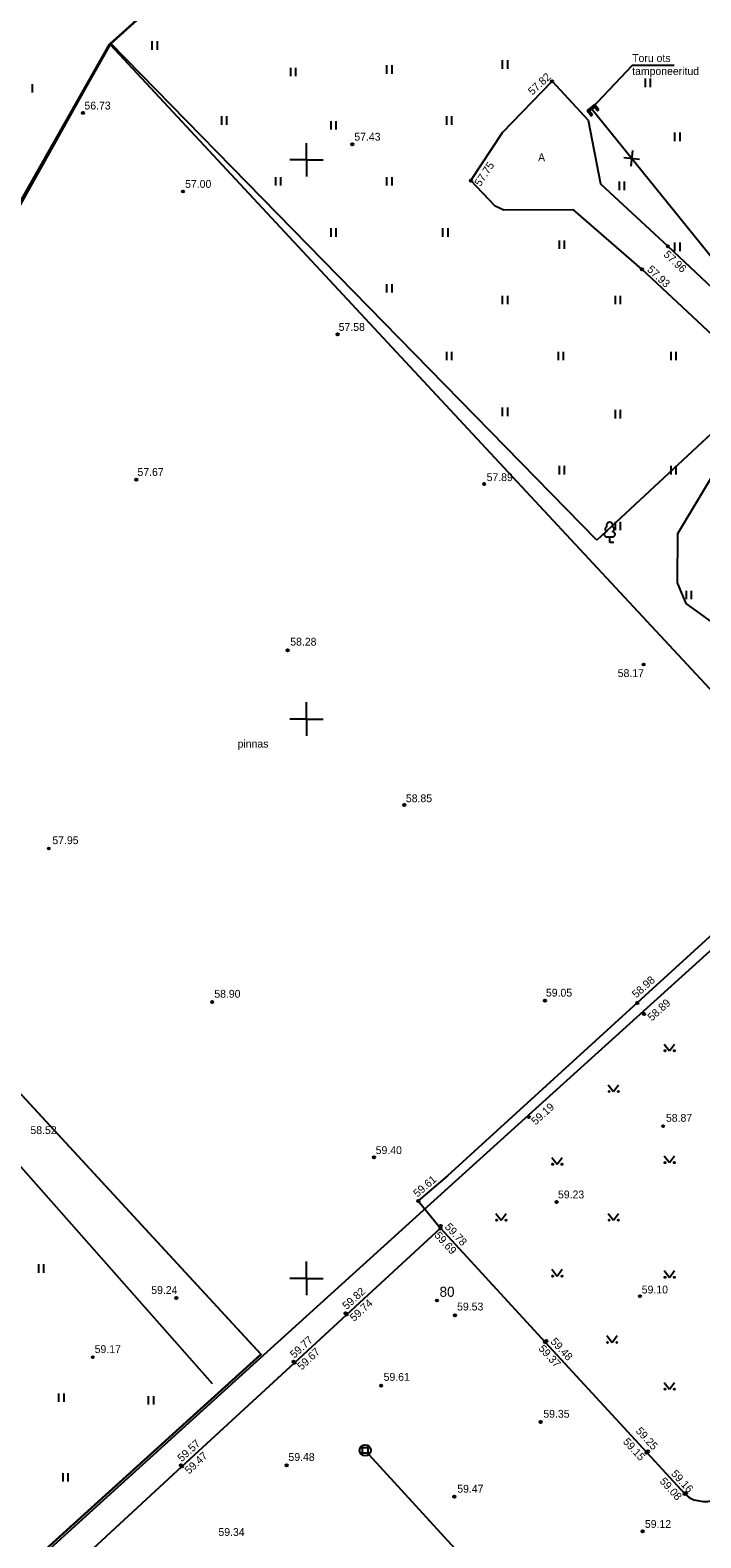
# Model space of a CAD drawing. Extents: x 639935 to 640355, y 6456229 to 6456709.
# Drawn here: x 640075.3 to 640135.3, y 6456476.8 to 6456611.6 of the extents above; entities that cross this region are included whole.
import ezdxf

# ---------------------------------------------------------------- set-up
doc = ezdxf.new("R2010")
doc.units = 0
for name, color, linetype in [('ABIJOONIS', 7, 'Continuous'), ('AED', 7, 'Continuous'), ('DKAEV', 7, 'Continuous'), ('DTRASS', 7, 'Continuous'), ('HALJASTUS', 7, 'Continuous'), ('KORGUS', 7, 'Continuous'), ('KPKAABEL', 7, 'Continuous'), ('PIIR', 7, 'Continuous'), ('PUU', 7, 'Continuous'), ('TEE', 7, 'Continuous'), ('VORK', 7, 'Continuous'), ('VTRASS', 7, 'Continuous')]:
    doc.layers.add(name, color=color, linetype=linetype)

msp = doc.modelspace()

# ---------------------------------------------------------------- linework, layer by layer
at = {"layer": 'ABIJOONIS'}
msp.add_lwpolyline([(640132.89, 6456608.45), (640129.12, 6456608.45), (640125.48, 6456604.6)], dxfattribs=at)
msp.add_circle((640111.67, 6456498.02), 0.1, dxfattribs=at)
at = {"layer": 'AED'}
msp.add_line((640140.58, 6456579.61), (640125.97, 6456566.01), dxfattribs=at)
for points in [[(640125.97, 6456566.01), (640082.48, 6456610.43), (640115.64, 6456639.72), (640129.55, 6456652.14), (640170.71, 6456607.53), (640164.22, 6456601.29)], [(640164.58, 6456551.52), (640162.86, 6456553.47), (640113.29, 6456508.65), (640016.04, 6456420.57), (640016.33, 6456388.17), (640033.39, 6456360.66), (640044.69, 6456344.5), (640046.57, 6456342.43), (640077.31, 6456313.31), (640079.11, 6456311.65), (640099.43, 6456293.14), (640104.06, 6456292.12), (640141.17, 6456325.42), (640179.99, 6456360.39), (640191.11, 6456370.38), (640211.53, 6456388.63), (640220.83, 6456396.97), (640222.19, 6456401.67)]]:
    msp.add_lwpolyline(points, dxfattribs=at)
at = {"layer": 'DKAEV'}
for p, q in [((640104.82, 6456484.87), (640105.69, 6456484.87)), ((640105.69, 6456484.37), (640104.82, 6456484.37)), ((640105, 6456484.18), (640105, 6456485.05)), ((640105.5, 6456485.05), (640105.5, 6456484.18))]:
    msp.add_line(p, q, dxfattribs=at)
msp.add_circle((640105.25, 6456484.62), 0.5, dxfattribs=at)
at = {"layer": 'DTRASS'}
msp.add_line((640105.59, 6456484.25), (640136.41, 6456450.62), dxfattribs=at)
at = {"layer": 'HALJASTUS'}
for p, q in [((640086.18, 6456610.6), (640086.18, 6456609.84)), ((640086.64, 6456610.6), (640086.64, 6456609.84)), ((640098.56, 6456608.24), (640098.56, 6456607.48)), ((640099.01, 6456608.24), (640099.01, 6456607.48)), ((640107.17, 6456608.46), (640107.17, 6456607.7)), ((640107.63, 6456608.46), (640107.63, 6456607.7)), ((640117.51, 6456608.9), (640117.51, 6456608.14)), ((640117.96, 6456608.9), (640117.96, 6456608.14)), ((640075.47, 6456606.78), (640075.47, 6456606.01)), ((640130.28, 6456607.26), (640130.28, 6456606.5)), ((640130.74, 6456607.26), (640130.74, 6456606.5)), ((640092.39, 6456603.9), (640092.39, 6456603.14)), ((640092.85, 6456603.9), (640092.85, 6456603.14)), ((640112.51, 6456603.9), (640112.51, 6456603.14)), ((640112.96, 6456603.9), (640112.96, 6456603.14)), ((640102.17, 6456603.46), (640102.17, 6456602.7)), ((640102.63, 6456603.46), (640102.63, 6456602.7)), ((640132.92, 6456602.44), (640132.92, 6456601.68)), ((640133.38, 6456602.44), (640133.38, 6456601.68)), ((640097.22, 6456598.46), (640097.22, 6456597.7)), ((640097.68, 6456598.46), (640097.68, 6456597.7)), ((640107.17, 6456598.46), (640107.17, 6456597.7)), ((640107.63, 6456598.46), (640107.63, 6456597.7)), ((640127.95, 6456598.06), (640127.95, 6456597.3)), ((640128.41, 6456598.06), (640128.41, 6456597.3)), ((640102.17, 6456593.89), (640102.17, 6456593.13)), ((640102.63, 6456593.89), (640102.63, 6456593.13)), ((640112.17, 6456593.89), (640112.17, 6456593.13)), ((640112.63, 6456593.89), (640112.63, 6456593.13)), ((640122.59, 6456592.8), (640122.59, 6456592.04)), ((640123.04, 6456592.8), (640123.04, 6456592.04)), ((640132.92, 6456592.61), (640132.92, 6456591.85)), ((640133.38, 6456592.61), (640133.38, 6456591.85)), ((640107.17, 6456588.89), (640107.17, 6456588.13)), ((640107.63, 6456588.89), (640107.63, 6456588.13)), ((640117.51, 6456587.85), (640117.51, 6456587.09)), ((640117.96, 6456587.85), (640117.96, 6456587.09)), ((640127.59, 6456587.85), (640127.59, 6456587.09)), ((640128.04, 6456587.85), (640128.04, 6456587.09)), ((640112.51, 6456582.85), (640112.51, 6456582.09)), ((640112.96, 6456582.85), (640112.96, 6456582.09)), ((640122.51, 6456582.85), (640122.51, 6456582.09)), ((640122.96, 6456582.85), (640122.96, 6456582.09)), ((640132.59, 6456582.85), (640132.59, 6456582.09)), ((640133.04, 6456582.85), (640133.04, 6456582.09)), ((640117.51, 6456577.85), (640117.51, 6456577.09)), ((640117.96, 6456577.85), (640117.96, 6456577.09)), ((640127.59, 6456577.65), (640127.59, 6456576.88)), ((640128.04, 6456577.65), (640128.04, 6456576.88)), ((640122.59, 6456572.65), (640122.59, 6456571.88)), ((640123.04, 6456572.65), (640123.04, 6456571.88)), ((640132.59, 6456572.65), (640132.59, 6456571.88)), ((640133.04, 6456572.65), (640133.04, 6456571.88)), ((640127.59, 6456567.65), (640127.59, 6456566.88)), ((640128.04, 6456567.65), (640128.04, 6456566.88)), ((640133.94, 6456561.48), (640133.94, 6456560.72)), ((640134.4, 6456561.48), (640134.4, 6456560.72)), ((640131.99, 6456520.95), (640132.46, 6456520.35)), ((640132.46, 6456520.35), (640132.9, 6456520.95)), ((640126.99, 6456517.31), (640127.46, 6456516.7)), ((640127.46, 6456516.7), (640127.9, 6456517.31)), ((640121.94, 6456510.81), (640122.41, 6456510.2)), ((640122.41, 6456510.2), (640122.85, 6456510.81)), ((640131.99, 6456510.95), (640132.46, 6456510.35)), ((640132.46, 6456510.35), (640132.9, 6456510.95)), ((640116.94, 6456505.81), (640117.41, 6456505.2)), ((640117.41, 6456505.2), (640117.85, 6456505.81)), ((640126.99, 6456505.81), (640127.46, 6456505.2)), ((640127.46, 6456505.2), (640127.9, 6456505.81)), ((640076.04, 6456501.26), (640076.04, 6456500.5)), ((640076.5, 6456501.26), (640076.5, 6456500.5)), ((640121.94, 6456500.81), (640122.41, 6456500.2)), ((640122.41, 6456500.2), (640122.85, 6456500.81)), ((640131.99, 6456500.69), (640132.46, 6456500.09)), ((640132.46, 6456500.09), (640132.9, 6456500.69)), ((640126.86, 6456494.88), (640127.32, 6456494.27)), ((640127.32, 6456494.27), (640127.77, 6456494.88)), ((640131.99, 6456490.69), (640132.46, 6456490.09)), ((640132.46, 6456490.09), (640132.9, 6456490.69)), ((640077.84, 6456489.71), (640077.84, 6456488.95)), ((640078.3, 6456489.71), (640078.3, 6456488.95)), ((640085.86, 6456489.48), (640085.86, 6456488.72)), ((640086.32, 6456489.48), (640086.32, 6456488.72)), ((640078.21, 6456482.59), (640078.21, 6456481.83)), ((640078.66, 6456482.59), (640078.66, 6456481.83))]:
    msp.add_line(p, q, dxfattribs=at)
msp.add_lwpolyline([(640091.61, 6456490.57), (640044.97, 6456543.33), (640082.45, 6456610.31), (640147.22, 6456540.72), (640112.62, 6456509.17), (640110, 6456506.92), (640111.98, 6456504.48)], dxfattribs=at)
for centre in [(640132.06, 6456520.35), (640132.89, 6456520.35), (640127.06, 6456516.7), (640127.89, 6456516.7), (640122.01, 6456510.2), (640122.84, 6456510.2), (640132.06, 6456510.35), (640132.89, 6456510.35), (640117.01, 6456505.2), (640117.84, 6456505.2), (640127.06, 6456505.2), (640127.89, 6456505.2), (640122.01, 6456500.2), (640122.84, 6456500.2), (640132.06, 6456500.09), (640132.89, 6456500.09), (640126.92, 6456494.27), (640127.75, 6456494.27), (640132.06, 6456490.09), (640132.89, 6456490.09)]:
    msp.add_circle(centre, 0.055, dxfattribs=at)
at = {"layer": 'KORGUS'}
for centre in [(640121.96, 6456607.03), (640080.02, 6456604.2), (640104.1, 6456601.38), (640088.97, 6456597.17), (640114.71, 6456598.15), (640132.31, 6456592.27), (640130, 6456590.22), (640102.78, 6456584.41), (640084.78, 6456571.4), (640115.89, 6456571.02), (640098.31, 6456556.15), (640130.15, 6456554.88), (640108.74, 6456542.31), (640076.96, 6456538.43), (640091.57, 6456524.71), (640121.32, 6456524.83), (640129.58, 6456524.62), (640130.18, 6456523.64), (640119.88, 6456514.42), (640131.89, 6456513.61), (640106.04, 6456510.83), (640110, 6456506.92), (640122.36, 6456506.83), (640111.98, 6456504.47), (640111.99, 6456504.68), (640088.36, 6456498.24), (640129.82, 6456498.41), (640103.5, 6456496.88), (640103.6, 6456496.77), (640113.28, 6456496.69), (640121.33, 6456494.3), (640121.44, 6456494.4), (640080.9, 6456492.95), (640098.84, 6456492.56), (640098.94, 6456492.46), (640106.68, 6456490.4), (640120.93, 6456487.15), (640130.42, 6456484.42), (640130.53, 6456484.53), (640088.77, 6456483.29), (640088.87, 6456483.18), (640098.22, 6456483.29), (640113.23, 6456480.49), (640133.82, 6456480.72), (640133.93, 6456480.82), (640130.06, 6456477.38)]:
    msp.add_circle(centre, 0.1, dxfattribs=at)
at = {"layer": 'KPKAABEL'}
msp.add_line((640145.67, 6456551.84), (640133.95, 6456560.35), dxfattribs=at)
msp.add_lwpolyline([(640133.95, 6456560.35), (640133.17, 6456562.17), (640133.21, 6456566.59), (640138.74, 6456575.84), (640146.77, 6456583.85), (640167.6, 6456602.48), (640172.57, 6456605.8)], dxfattribs=at)
at = {"layer": 'PIIR'}
for points in [[(640244.48, 6456636.43), (640210.34, 6456446.88), (640223.9, 6456399.77), (640100.76, 6456288.92), (640032.7, 6456361.37), (640015.01, 6456419.96), (640095.91, 6456493.23), (640046.38, 6456546.87), (640082.39, 6456610.33), (640129.21, 6456652.47)], [(640129.27, 6456652.45), (640082.45, 6456610.31), (640046.42, 6456546.85), (640095.96, 6456493.19), (640015.04, 6456419.94), (640032.73, 6456361.33), (640100.8, 6456288.87), (640223.94, 6456399.73), (640210.39, 6456446.84), (640225.64, 6456531.7), (640164.15, 6456601.61), (640170.59, 6456607.72)]]:
    msp.add_lwpolyline(points, close=True, dxfattribs=at)
at = {"layer": 'PUU'}
for p, q in [((640127.35, 6456566.28), (640126.87, 6456566.28)), ((640127.11, 6456565.8), (640127.11, 6456566.28)), ((640127.49, 6456565.8), (640127.11, 6456565.8))]:
    msp.add_line(p, q, dxfattribs=at)
for centre, radius, start, end in [((640127.11, 6456567.32), 0.277, 332.5799, 207.4201), ((640126.87, 6456566.52), 0.238, 90.0016, 269.3953), ((640126.94, 6456566.98), 0.233, 109.0217, 253.1415), ((640127.28, 6456566.98), 0.233, 286.8508, 70.9859), ((640127.35, 6456566.52), 0.238, 270.6047, 89.9984)]:
    msp.add_arc(centre, radius, start, end, dxfattribs=at)
at = {"layer": 'TEE'}
for points in [[(640140.9, 6456580.03), (640130, 6456590.22), (640123.87, 6456595.54), (640117.65, 6456595.51), (640116.88, 6456595.85), (640114.71, 6456598.15), (640117.54, 6456602.46), (640121.96, 6456607.03), (640125.19, 6456603.56), (640126.28, 6456597.85), (640132.31, 6456592.27), (640143.22, 6456582.02)], [(640079.34, 6456474.39), (640088.87, 6456483.18), (640098.94, 6456492.46), (640103.6, 6456496.77), (640111.98, 6456504.48), (640121.33, 6456494.3), (640130.42, 6456484.42), (640133.82, 6456480.72), (640134.22, 6456480.41), (640134.65, 6456480.21), (640135.48, 6456480.06), (640135.88, 6456480.06), (640136.36, 6456480.17), (640136.79, 6456480.4), (640145.07, 6456487.92), (640155.01, 6456496.94), (640164.86, 6456505.86), (640173.38, 6456513.58), (640175.94, 6456515.88), (640176.11, 6456516.63), (640176.09, 6456517), (640175.93, 6456517.43), (640175.24, 6456518.16)]]:
    msp.add_lwpolyline(points, dxfattribs=at)
at = {"layer": 'VORK'}
for p, q in [((640100, 6456600), (640100, 6456601.5)), ((640100, 6456600), (640098.5, 6456600)), ((640100, 6456600), (640101.5, 6456600)), ((640100, 6456600), (640100, 6456598.5)), ((640100, 6456550), (640100, 6456551.5)), ((640100, 6456550), (640098.5, 6456550)), ((640100, 6456550), (640101.5, 6456550)), ((640100, 6456550), (640100, 6456548.5)), ((640100, 6456500), (640100, 6456501.5)), ((640100, 6456500), (640098.5, 6456500)), ((640100, 6456500), (640101.5, 6456500)), ((640100, 6456500), (640100, 6456498.5))]:
    msp.add_line(p, q, dxfattribs=at)
at = {"layer": 'VTRASS'}
for p, q in [((640125.09, 6456604.38), (640125.79, 6456604.95)), ((640125.09, 6456604.39), (640125.31, 6456604.36)), ((640125.45, 6456603.93), (640125.09, 6456604.38)), ((640125.1, 6456604.36), (640125.31, 6456604.34)), ((640125.12, 6456604.41), (640125.33, 6456604.39)), ((640125.13, 6456604.33), (640125.34, 6456604.31)), ((640125.15, 6456604.43), (640125.36, 6456604.41)), ((640125.15, 6456604.3), (640125.36, 6456604.28)), ((640125.17, 6456604.28), (640125.38, 6456604.26)), ((640125.18, 6456604.45), (640125.39, 6456604.43)), ((640125.19, 6456604.37), (640125.78, 6456604.84)), ((640125.51, 6456603.98), (640125.19, 6456604.37)), ((640125.19, 6456604.25), (640125.4, 6456604.23)), ((640125.2, 6456604.47), (640125.42, 6456604.45)), ((640125.21, 6456604.22), (640125.42, 6456604.2)), ((640125.23, 6456604.5), (640125.44, 6456604.48)), ((640125.24, 6456604.2), (640125.45, 6456604.17)), ((640125.26, 6456604.52), (640125.47, 6456604.5)), ((640125.26, 6456604.17), (640125.47, 6456604.15)), ((640125.28, 6456604.14), (640125.49, 6456604.12)), ((640125.29, 6456604.54), (640125.5, 6456604.52)), ((640125.3, 6456604.36), (640125.76, 6456604.73)), ((640125.57, 6456604.03), (640125.3, 6456604.36)), ((640125.3, 6456604.11), (640125.51, 6456604.09)), ((640125.32, 6456604.56), (640125.53, 6456604.54)), ((640125.32, 6456604.09), (640125.54, 6456604.06)), ((640125.34, 6456604.59), (640125.55, 6456604.56)), ((640125.35, 6456604.06), (640125.56, 6456604.04)), ((640125.37, 6456604.61), (640125.58, 6456604.59)), ((640125.37, 6456604.03), (640125.55, 6456604.01)), ((640125.39, 6456604), (640125.52, 6456603.99)), ((640125.4, 6456604.63), (640125.61, 6456604.61)), ((640125.41, 6456603.98), (640125.49, 6456603.97)), ((640125.43, 6456604.65), (640125.64, 6456604.63)), ((640125.44, 6456603.95), (640125.46, 6456603.95)), ((640125.45, 6456604.68), (640125.66, 6456604.65)), ((640125.45, 6456603.93), (640125.57, 6456604.03)), ((640125.48, 6456604.7), (640125.69, 6456604.68)), ((640125.51, 6456604.72), (640125.72, 6456604.7)), ((640125.54, 6456604.74), (640125.75, 6456604.72)), ((640125.56, 6456604.76), (640125.97, 6456604.72)), ((640125.59, 6456604.79), (640125.94, 6456604.75)), ((640125.62, 6456604.81), (640125.92, 6456604.78)), ((640125.65, 6456604.83), (640125.9, 6456604.81)), ((640125.67, 6456604.85), (640125.88, 6456604.83)), ((640125.7, 6456604.88), (640125.86, 6456604.86)), ((640125.73, 6456604.9), (640125.83, 6456604.89)), ((640125.76, 6456604.92), (640125.81, 6456604.91)), ((640125.76, 6456604.73), (640126.03, 6456604.4)), ((640125.78, 6456604.94), (640125.79, 6456604.94)), ((640125.78, 6456604.84), (640126.09, 6456604.45)), ((640125.78, 6456604.72), (640125.99, 6456604.7)), ((640125.79, 6456604.95), (640126.15, 6456604.5)), ((640125.8, 6456604.69), (640126.01, 6456604.67)), ((640125.82, 6456604.66), (640126.03, 6456604.64)), ((640125.85, 6456604.63), (640126.06, 6456604.61)), ((640125.87, 6456604.61), (640126.08, 6456604.59)), ((640125.89, 6456604.58), (640126.1, 6456604.56)), ((640125.91, 6456604.55), (640126.12, 6456604.53)), ((640125.93, 6456604.53), (640126.14, 6456604.5)), ((640125.96, 6456604.5), (640126.13, 6456604.48)), ((640125.98, 6456604.47), (640126.1, 6456604.46)), ((640126, 6456604.44), (640126.07, 6456604.44)), ((640126.02, 6456604.42), (640126.04, 6456604.41)), ((640126.03, 6456604.4), (640126.15, 6456604.5)), ((640128.38, 6456600.22), (640129.78, 6456600.06)), ((640129.16, 6456600.83), (640129, 6456599.44))]:
    msp.add_line(p, q, dxfattribs=at)
msp.add_lwpolyline([(640125.48, 6456604.6), (640153.53, 6456569.91), (640178.94, 6456538.46), (640181.67, 6456535.46), (640193.01, 6456522.96)], dxfattribs=at)

# ---------------------------------------------------------------- texts
at = {"layer": 'ABIJOONIS'}
for s, height, p in [('Toru ots', 0.7, (640129.12, 6456608.75)), ('tamponeeritud', 0.7, (640129.12, 6456607.59)), ('80', 0.9, (640111.9, 6456498.35))]:
    msp.add_text(s, height=height, dxfattribs=at).set_placement(p)
at = {"layer": 'HALJASTUS'}
msp.add_text('pinnas', height=0.7, dxfattribs=at).set_placement((640093.84, 6456547.45))
at = {"layer": 'KORGUS'}
for s, rotation, p in [('57.82', 42.905, (640120.2, 6456605.74)), ('57.75', 56.7664, (640115.55, 6456597.57)), ('57.96', 316.7979, (640131.87, 6456591.46)), ('57.93', 316.9014, (640130.4, 6456590.12)), ('58.98', 42.2307, (640129.49, 6456525.01)), ('58.89', 42.1252, (640130.88, 6456522.96)), ('59.19', 42.1252, (640120.49, 6456513.66)), ('59.61', 40.7237, (640109.92, 6456507.21)), ('59.69', 312.5448, (640111.39, 6456503.8)), ('59.78', 312.5448, (640112.32, 6456504.56)), ('59.82', 42.5982, (640103.6, 6456497.16)), ('59.74', 42.5982, (640104.26, 6456496.1)), ('59.77', 42.6883, (640098.92, 6456492.81)), ('59.48', 312.6163, (640121.77, 6456494.3)), ('59.67', 42.6883, (640099.56, 6456491.75)), ('59.37', 312.6163, (640120.7, 6456493.68)), ('59.25', 312.6163, (640129.39, 6456486.31)), ('59.57', 42.6883, (640088.85, 6456483.55)), ('59.15', 312.6163, (640128.25, 6456485.35)), ('59.47', 42.6883, (640089.5, 6456482.45)), ('59.16', 312.5812, (640132.55, 6456482.49)), ('59.08', 312.5812, (640131.53, 6456481.81))]:
    msp.add_text(s, height=0.7, rotation=rotation, dxfattribs=at).set_placement(p)
for s, p in [('56.73', (640080.15, 6456604.5)), ('57.43', (640104.28, 6456601.72)), ('57.00', (640089.15, 6456597.5)), ('57.58', (640102.88, 6456584.71)), ('57.67', (640084.89, 6456571.74)), ('57.89', (640116.11, 6456571.28)), ('58.28', (640098.55, 6456556.57)), ('58.17', (640127.83, 6456553.76)), ('58.85', (640108.89, 6456542.57)), ('57.95', (640077.28, 6456538.82)), ('58.90', (640091.76, 6456525.09)), ('59.05', (640121.41, 6456525.19)), ('58.52', (640075.32, 6456512.9)), ('58.87', (640132.14, 6456514)), ('59.40', (640106.19, 6456511.11)), ('59.23', (640122.49, 6456507.15)), ('59.24', (640086.12, 6456498.6)), ('59.10', (640129.98, 6456498.65)), ('59.53', (640113.47, 6456497.13)), ('59.17', (640081.06, 6456493.32)), ('59.61', (640106.9, 6456490.84)), ('59.35', (640121.18, 6456487.54)), ('59.48', (640098.39, 6456483.68)), ('59.47', (640113.48, 6456480.84)), ('59.12', (640130.26, 6456477.69)), ('59.34', (640092.13, 6456476.97))]:
    msp.add_text(s, height=0.7, dxfattribs=at).set_placement(p)
at = {"layer": 'TEE'}
msp.add_text('A', height=0.7, dxfattribs=at).set_placement((640120.71, 6456599.88))

doc.saveas('drawing.dxf')
